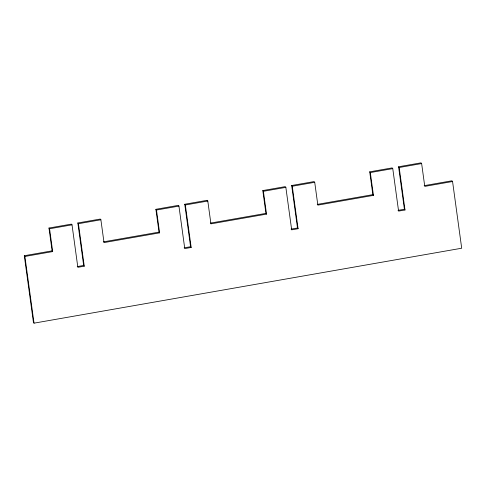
<?xml version="1.0" encoding="UTF-8"?>
<svg xmlns="http://www.w3.org/2000/svg" width="486" height="486" viewBox="0 0 486 486"><rect width="100%" height="100%" fill="white"/><g stroke="black" fill="none" stroke-linecap="round" stroke-linejoin="round"><path stroke-width="0.73" d="M52.099 250.855L48.971 228.037L71.424 224.107L72.019 224.836L77.839 267.312L84.254 266.188L78.434 223.712L77.839 222.977L100.292 219.046L100.888 219.775L104.016 242.593L159.608 232.855L156.486 210.031L155.891 209.302L178.344 205.365L178.939 206.1L184.759 248.577L191.174 247.453L185.354 204.977L184.753 204.242L207.206 200.311L207.808 201.04L210.93 223.858L266.528 214.113L263.4 191.296L262.805 190.567L285.258 186.63L285.853 187.365L291.673 229.842L298.088 228.718L292.268 186.241L291.673 185.506L314.126 181.576L314.721 182.305L317.844 205.122L373.442 195.378L370.32 172.56L369.718 171.831L392.172 167.895L392.767 168.63L398.587 211.106L405.002 209.982L399.182 167.5L398.587 166.771L421.04 162.84L421.635 163.569L424.764 186.387L452.563 181.515L461.7 248.218L34.032 323.16L33.437 322.431L24.3 255.727L52.099 250.855L52.695 251.59L24.895 256.456L24.3 255.727M48.971 228.037L49.566 228.766L72.019 224.836M78.434 223.712L100.888 219.775M156.486 210.031L178.939 206.1M185.354 204.977L207.808 201.04M263.4 191.296L285.853 187.365M292.268 186.241L314.721 182.305M370.32 172.56L392.767 168.63M399.182 167.5L421.635 163.569M103.421 241.864L159.013 232.12L159.608 232.855M210.335 223.129L265.933 213.384L266.528 214.113M317.249 204.393L372.847 194.649L373.442 195.378M424.169 185.658L451.962 180.786L452.563 181.515M77.244 266.583L83.659 265.459L84.254 266.188M184.158 247.848L190.573 246.724L191.174 247.453M291.078 229.113L297.493 227.989L298.088 228.718M397.991 210.377L404.407 209.253L405.002 209.982M398.587 166.771L404.407 209.253M369.718 171.831L372.847 194.649M291.673 185.506L297.493 227.989M262.805 190.567L265.933 213.384M207.206 200.311L207.413 201.787M184.753 204.242L190.573 246.724M155.891 209.302L159.013 232.12M77.839 222.977L83.659 265.459M49.566 228.766L52.695 251.59M24.895 256.456L34.032 323.16"/></g></svg>
